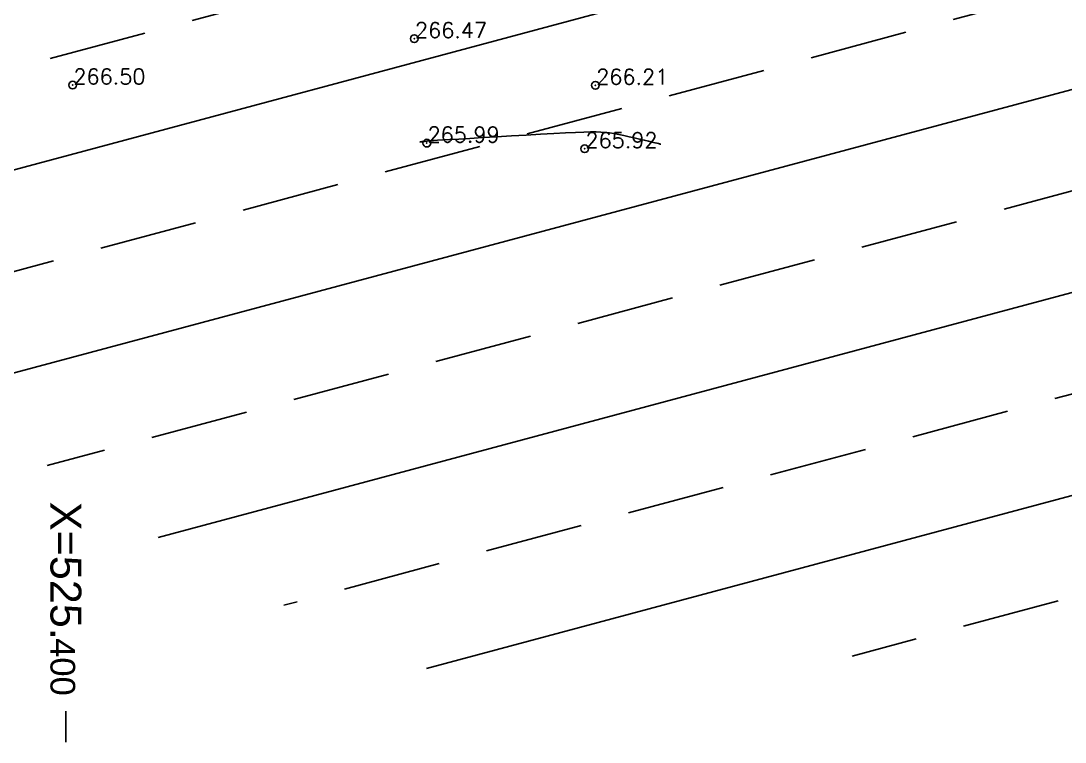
# Model space of a CAD drawing. Header units: millimetres. Extents: x 524954 to 526204, y 9523489 to 9524010.
# Drawn here: x 525397.1 to 525464.7, y 9523489.4 to 9523536.1 of the extents above; entities that cross this region are included whole.
import ezdxf
from ezdxf.enums import TextEntityAlignment as Align

# ---------------------------------------------------------------- set-up
doc = ezdxf.new("R2010")
doc.units = ezdxf.units.MM
doc.header["$PDMODE"] = 32
doc.header["$PDSIZE"] = 0.5
doc.linetypes.add('ACAD_ISO12W100', pattern=[21, 12, -3, 0, -3, 0, -3])
for name, color, linetype in [('Annotation', 7, 'Continuous'), ('Bord Fleuve', 4, 'ACAD_ISO12W100'), ('Carroyage(2)', 7, 'Continuous'), ('CN_02_00', 4, 'Continuous'), ('TopoAlt', 3, 'Continuous'), ('TOPOJIS', 7, 'Continuous')]:
    doc.layers.add(name, color=color, linetype=linetype)
doc.styles.add('Simplex 1.0', font='Simplex.shx', dxfattribs={"width": 0.99, "height": 1})
doc.styles.get("Standard").update_dxf_attribs({"font": 'arial.ttf'})

# ---------------------------------------------------------------- blocks, each defined once
blk = doc.blocks.new('TCPOINT M')
at = {"color": 0}
blk.add_point((0, 0), dxfattribs=at)
at = {"layer": 'TopoAlt', "style": 'Simplex 1.0', "width": 0.99}
blk.add_attdef('ALT', (0.15, 0.15), '', height=1, dxfattribs=at)

msp = doc.modelspace()

# ---------------------------------------------------------------- hatches: boundary and pattern name
at = {"layer": 'Bord Fleuve', "ltscale": 0.5}
h = msp.add_hatch(dxfattribs=at)
h.set_pattern_fill('ANSI33', color=256, scale=2, angle=330, style=0)
h.paths.add_polyline_path([(526101.715, 9523771.778), (526101.498, 9523728.689), (526067.042, 9523702.1), (526048.223, 9523678.528), (526031.816, 9523676.184), (526027.837, 9523671.249), (526016.46, 9523661.911), (526012.684, 9523655.259), (526010.342, 9523652.337), (526009.349, 9523649.826), (526002.836, 9523644.901), (526001.359, 9523638.704), (525998.552, 9523634.868), (525992.641, 9523630.59), (525971.373, 9523621.771), (525946.333, 9523622.282), (525936.503, 9523619.892), (525930.695, 9523617.923), (525919.699, 9523615.395), (525895.841, 9523612.948), (525885.599, 9523613.628), (525875.196, 9523613.421), (525867.372, 9523614.558), (525859.164, 9523613.749), (525850.68, 9523611.584), (525842.877, 9523609.413), (525834.137, 9523605.724), (525821.783, 9523602.11), (525815.903, 9523600.185), (525796.184, 9523594.113), (525774.026, 9523585.199), (525767.099, 9523581.761), (525763.989, 9523580.32), (525760.33, 9523578.539), (525748.039, 9523572.413), (525744.059, 9523571.766), (525739.195, 9523569.005), (525726.381, 9523563.785), (525719.788, 9523561.814), (525707.248, 9523554.536), (525700.147, 9523552.212), (525692.212, 9523549.16), (525674.921, 9523545.702), (525662.522, 9523542.332), (525644.942, 9523541.016), (525635.899, 9523540.053), (525621.612, 9523536.522), (525609.298, 9523533.789), (525593.484, 9523529.477), (525590.482, 9523529.837), (525587.338, 9523528.188), (525575.413, 9523524.864), (525573.541, 9523524.376), (525537.559, 9523507.804), (525536.053, 9523507.312), (525509.961, 9523500.658), (525472.702, 9523501.018), (525453.195, 9523495.13), (525425.264, 9523493.316), (525409.725, 9523500.229), (525383.624, 9523517.145), (525374.857, 9523528.592), (525397.503, 9523550.219), (525408.728, 9523544.096), (525423.511, 9523536.311), (525445.736, 9523537.578), (525453.966, 9523539.782), (525464.454, 9523546.087), (525473.153, 9523547.827), (525482.046, 9523548.599), (525491.438, 9523548.246), (525499.251, 9523546.152), (525510.455, 9523545.914), (525524.182, 9523548.573), (525533.752, 9523550.446), (525539.312, 9523550.42), (525543.959, 9523554.529), (525548.966, 9523556.567), (525556.157, 9523559.482), (525565.701, 9523562.659), (525575.687, 9523565.927), (525586.045, 9523569.089), (525592.726, 9523570.833), (525599.232, 9523573.013), (525615.849, 9523577.326), (525625.16, 9523582.583), (525628.685, 9523586.517), (525632.523, 9523586.625), (525648.079, 9523583.088), (525655.429, 9523583.638), (525665.347, 9523586.334), (525670.505, 9523587.365), (525674.974, 9523592.31), (525681.363, 9523595.427), (525690.374, 9523596.897), (525696.726, 9523596.667), (525703.112, 9523600.372), (525712.502, 9523603.181), (525720.951, 9523606.622), (525729.973, 9523611.744), (525735.094, 9523612.577), (525741.896, 9523615.967), (525746.088, 9523618.007), (525749.05, 9523619.379), (525756.94, 9523623.296), (525766.831, 9523627.898), (525804.249, 9523638.101), (525817.576, 9523642.025), (525828.432, 9523644.919), (525839.805, 9523649.896), (525846.166, 9523651.166), (525855.839, 9523655.822), (525867.776, 9523655.711), (525877.503, 9523655.632), (525886.144, 9523654.198), (525894.786, 9523653.829), (525911.157, 9523655.506), (525918.652, 9523656.801), (525925.004, 9523658.249), (525933.183, 9523660.832), (525939.613, 9523663.374), (525944.509, 9523665.893), (525950.393, 9523669.022), (525957.623, 9523672.73), (525962.986, 9523676.276), (525970.165, 9523679.965), (525973.599, 9523682.924), (525976.261, 9523684.646), (525980.145, 9523686.246), (525987.591, 9523689.162), (525991.967, 9523692.966), (525998.543, 9523697.851), (526003.542, 9523703.73), (526012.581, 9523711.677), (526026.66, 9523716.709), (526030.85, 9523726.011), (526046.387, 9523740.613), (526052.355, 9523745.599), (526061.927, 9523759.011), (526073.275, 9523760.379), (526077.818, 9523761.95), (526083.981, 9523762.217)])
h.paths.add_polyline_path([(525512.661, 9523516.101), (525534.357, 9523523.257), (525535.319, 9523520.342), (525513.623, 9523513.186)], flags=24)
h.paths.add_polyline_path([(525743.331, 9523593.045), (525764.315, 9523602.078), (525765.529, 9523599.259), (525744.545, 9523590.226)], flags=24)
h.paths.add_polyline_path([(525983.194, 9523662.071), (526001.508, 9523675.73), (526003.343, 9523673.269), (525985.029, 9523659.611)], flags=24)

# ---------------------------------------------------------------- linework, layer by layer
at = {"layer": 'Carroyage(2)'}
msp.add_line((525400, 9523489.414), (525400, 9523491.414), dxfattribs=at)
at = {"layer": 'CN_02_00', "elevation": 266, "flags": 128}
msp.add_lwpolyline([(525438.527, 9523528.122), (525438.526, 9523528.122), (525438.518, 9523528.124), (525438.497, 9523528.129), (525438.457, 9523528.139), (525438.39, 9523528.155), (525438.29, 9523528.179), (525438.151, 9523528.213), (525437.966, 9523528.258), (525437.732, 9523528.315), (525437.455, 9523528.381), (525437.147, 9523528.454), (525436.817, 9523528.53), (525436.477, 9523528.606), (525436.136, 9523528.679), (525435.806, 9523528.746), (525435.496, 9523528.804), (525435.213, 9523528.85), (525434.939, 9523528.884), (525434.656, 9523528.906), (525434.342, 9523528.917), (525433.977, 9523528.917), (525433.54, 9523528.906), (525433.011, 9523528.885), (525432.368, 9523528.854), (525431.602, 9523528.813), (525430.736, 9523528.765), (525429.808, 9523528.712), (525428.851, 9523528.657), (525427.9, 9523528.601), (525426.992, 9523528.547), (525426.16, 9523528.497), (525425.44, 9523528.454), (525424.859, 9523528.419), (525424.406, 9523528.392), (525424.064, 9523528.371), (525423.814, 9523528.356), (525423.638, 9523528.345), (525423.518, 9523528.336), (525423.435, 9523528.33), (525423.373, 9523528.324), (525423.314, 9523528.318), (525423.258, 9523528.311), (525423.204, 9523528.304), (525423.153, 9523528.297), (525423.107, 9523528.291), (525423.065, 9523528.284), (525423.029, 9523528.279), (525422.998, 9523528.274), (525422.975, 9523528.271), (525422.957, 9523528.268), (525422.944, 9523528.266), (525422.935, 9523528.264), (525422.93, 9523528.264), (525422.927, 9523528.263), (525422.926, 9523528.263), (525422.926, 9523528.263)], dxfattribs=at)

# ---------------------------------------------------------------- block references
at = {"layer": 'TOPOJIS'}
ref = msp.add_blockref('TCPOINT M', (525422.561, 9523534.949, 266.47), dxfattribs=at)
ref.add_attrib('ALT', '266.47', (525422.611, 9523534.999, 266.47), dxfattribs={"layer": 'TopoAlt', "height": 1, "style": 'Simplex 1.0', "width": 0.99})
ref = msp.add_blockref('TCPOINT M', (525400.437, 9523531.945, 266.5), dxfattribs=at)
ref.add_attrib('ALT', '266.50', (525400.487, 9523531.995, 266.5), dxfattribs={"layer": 'TopoAlt', "height": 1, "style": 'Simplex 1.0', "width": 0.99})
ref = msp.add_blockref('TCPOINT M', (525434.298, 9523531.931, 266.21), dxfattribs=at)
ref.add_attrib('ALT', '266.21', (525434.348, 9523531.981, 266.21), dxfattribs={"layer": 'TopoAlt', "height": 1, "style": 'Simplex 1.0', "width": 0.99})
ref = msp.add_blockref('TCPOINT M', (525423.376, 9523528.189, 265.99), dxfattribs=at)
ref.add_attrib('ALT', '265.99', (525423.426, 9523528.239, 265.99), dxfattribs={"layer": 'TopoAlt', "height": 1, "style": 'Simplex 1.0', "width": 0.99})
ref = msp.add_blockref('TCPOINT M', (525433.601, 9523527.823, 265.92), dxfattribs=at)
ref.add_attrib('ALT', '265.92', (525433.651, 9523527.873, 265.92), dxfattribs={"layer": 'TopoAlt', "height": 1, "style": 'Simplex 1.0', "width": 0.99})

# ---------------------------------------------------------------- texts
at = {"layer": 'Annotation'}
for s, height, p in [('X=525.', 2, (525399, 9523496.037)), ('400', 1.6, (525399, 9523492.414))]:
    msp.add_text(s, height=height, rotation=270, dxfattribs=at).set_placement(p, align=Align.RIGHT)

doc.saveas('drawing.dxf')
